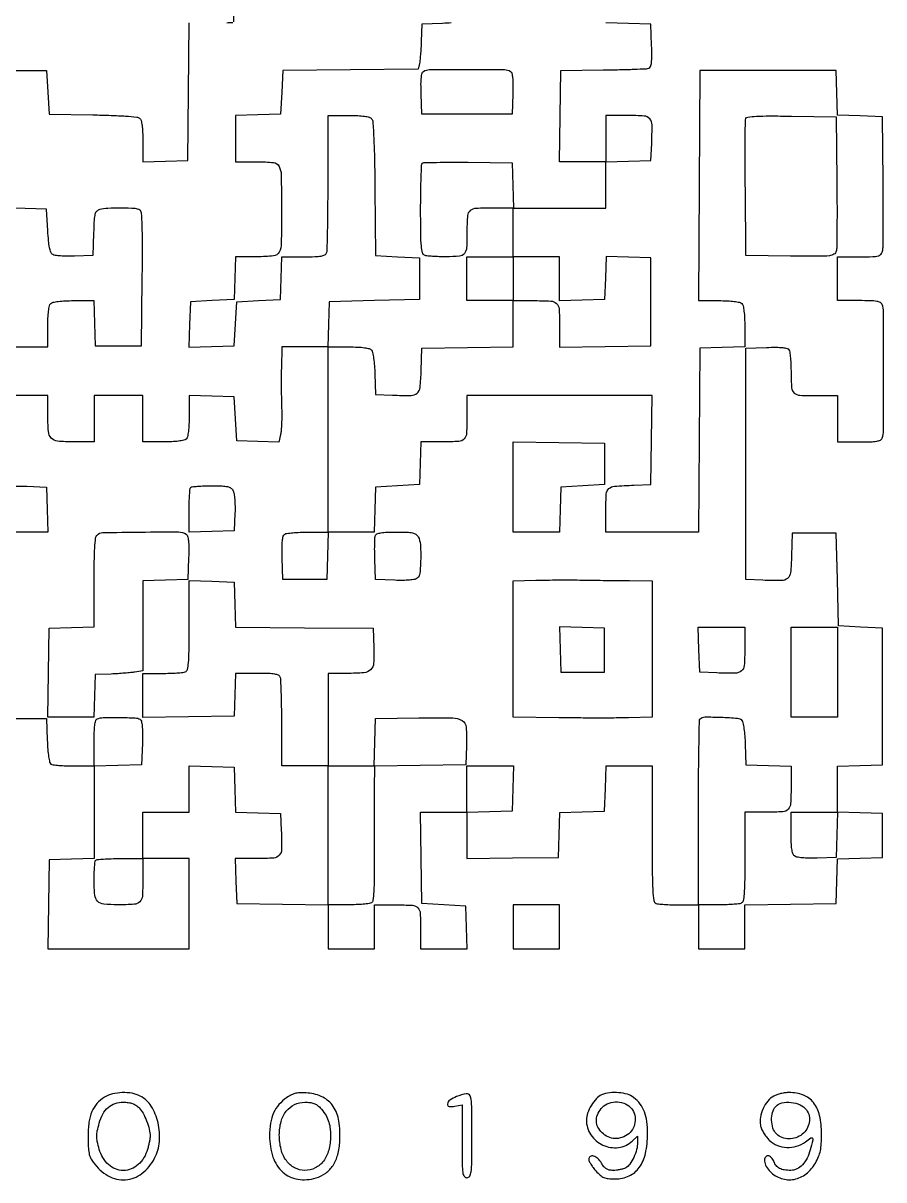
# Model space of a CAD drawing. Extents: x 156 to 936, y 95 to 969.
# Drawn here: x 582.9 to 936.1, y 95.1 to 569.9 of the extents above; entities that cross this region are included whole.
import ezdxf

# ---------------------------------------------------------------- set-up
doc = ezdxf.new("R2010")
doc.units = 0

msp = doc.modelspace()

# ---------------------------------------------------------------- linework, layer by layer
for points in [[(669.275457, 570.477602, 0.000161), (669.492526, 575.860938, 0.00153)], [(574.5, 550.5), (592.5, 550.5), (593, 541.5), (593.5, 532.5), (611.426204, 532.226208, -0.004527), (619.018538, 532.041483, -0.009449), (624.9248, 531.732439, -0.006421), (629.490107, 531.347971, -0.150078), (630.676204, 530.853763, -0.154111), (631.279807, 529.916721, -0.032057), (631.678033, 527.975643, -0.024846), (631.925039, 525.194287, -0.009724), (632, 521.340029), (632, 512.924948), (641.25, 513.212474), (650.5, 513.5), (650.765573, 541.75), (651.031147, 570)], [(758.539342, 569.994333, -0.010674), (754.968156, 569.793967), (746.5, 569.5), (746.245668, 562.5, -0.005534), (746.110813, 559.656214, -0.006053), (745.916011, 556.899951, -0.005693), (745.694091, 554.547326, -0.029836), (745.480579, 553.265792), (744.969823, 551.031584), (717.234912, 550.765792), (689.5, 550.5), (689, 541.5), (688.5, 532.5), (679.25, 532.212474), (670, 531.924948), (670, 522.462474), (670, 513), (678.891592, 513, -0.025682), (685.641098, 512.653093, -0.25379), (687.907091, 511.103541, -0.114893), (688.771522, 507.648141, -0.003874), (688.893285, 493.5, -0.003953), (688.793875, 479.394613, -0.114847), (687.928718, 475.914275, -0.253661), (685.653818, 474.352531, -0.026199), (678.930525, 474), (670.077866, 474), (669.788933, 465.25), (669.5, 456.5), (660.5, 456), (651.5, 455.5), (651.211971, 446.211971), (650.923942, 436.923942), (660.211971, 437.211971), (669.5, 437.5), (670, 446.5), (670.5, 455.5), (679.5, 456), (688.5, 456.5), (688.788933, 465.25), (689.077866, 474), (697.931944, 474, 0.006774), (702.587627, 474.06308, 0.034654), (705.160359, 474.311801, 0.07006), (706.6553, 474.783343, 0.192048), (707.393011, 475.581787, 0.085473), (707.638057, 476.816774, 0.001104), (707.821697, 484.753025, 0.003165), (707.956091, 493.959151, 0.002067), (708, 504.581787), (708, 532), (716.377555, 532, -0.009745), (720.226958, 531.92497, -0.025165), (722.994009, 531.677222, -0.032817), (724.920346, 531.276243, -0.152986), (725.861179, 530.667269, -0.158542), (726.390468, 529.335365, -0.004022), (726.756259, 522.780314, -0.006881), (727.051953, 514.071198, -0.002616), (727.233624, 501.917269), (727.5, 474.5), (736.5, 474), (745.5, 473.5), (745.5, 465), (745.5, 456.5), (727, 456), (708.5, 455.5), (708.212474, 446.25), (707.924948, 437), (698.462474, 437), (689, 437), (688.838091, 428.25, 0.003771), (688.795283, 424.344205, 0.002445), (688.801941, 419.82698, 0.002458), (688.851714, 415.415346, 0.004662), (688.942392, 411.863125, -0.00933), (688.993461, 408.708247, -0.009245), (688.927121, 405.544041, -0.00914), (688.767342, 402.779539, -0.035062), (688.516576, 401.075472), (687.824549, 397.924693), (679.162275, 398.212347), (670.5, 398.5), (670, 407.5), (669.5, 416.5), (660.25, 416.787526), (651, 417.075052), (651, 408.737526, -0.01101), (650.921884, 405.190499, -0.020283), (650.678036, 402.315021, -0.021051), (650.311042, 400.141321, -0.145015), (649.8, 399.2, -0.144849), (648.860329, 398.689458, -0.021091), (646.693122, 398.322289, -0.020332), (643.828493, 398.07823, -0.011084), (640.3, 398), (632, 398), (632, 407.5), (632, 417), (622, 417), (612, 417), (612, 407.5), (612, 398), (603.535184, 398, -0.022302), (597.035872, 398.290042, -0.186391), (594.4438, 399.567014, -0.169875), (593.254185, 402.319431, -0.017857), (593, 409.434259), (593, 417), (584, 417), (575, 417)], [(575.5, 284.5), (584, 284.5), (592.5, 284.5), (592.792098, 275.532999, 0.009786), (592.991711, 271.707636, 0.020298), (593.326695, 268.737125, 0.020215), (593.75425, 266.552989, 0.195149), (594.292098, 265.798312, 0.112618), (595.144238, 265.495093, 0.008743), (597.568616, 265.251635, 0.011595), (600.501991, 265.077158, 0.008591), (603.75, 265.015313), (612, 265), (612, 246.037526), (612, 227.075052), (602.75, 226.787526), (593.5, 226.5), (593.227441, 208.25), (592.954883, 190), (621.977441, 190), (651, 190), (651, 208.5), (651, 227), (641.5, 227), (632, 227), (632, 236.5), (632, 246), (641.5, 246), (651, 246), (651, 255.537526), (651, 265.075052), (660.25, 264.787526), (669.5, 264.5), (669.787036, 255.287036), (670.074071, 246.074071), (679.287036, 245.787036), (688.5, 245.5), (688.800912, 238.520917, -0.012342), (688.941627, 230.877164, -0.177188), (688.006711, 228.370644, -0.201759), (685.724982, 227.226268, -0.016678), (678.943422, 227), (669.924948, 227), (670.212474, 217.75), (670.5, 208.5), (689.25, 208.227935), (708, 207.955869), (708, 198.977935), (708, 190), (717.5, 190), (727, 190), (727, 199), (727, 208), (735.893011, 208, -0.014293), (742.629342, 207.807402, -0.190034), (744.840438, 206.785965, -0.179949), (745.821795, 204.50542, -0.01257), (746, 197.418213), (746, 190), (755.538933, 190), (765.077866, 190), (764.788933, 198.75), (764.5, 207.5), (755.5, 208), (746.5, 208.5), (746.227935, 227.25), (745.955869, 246), (755.477935, 246), (765, 246), (765, 236.477935), (765, 226.955869), (783.75, 227.227935), (802.5, 227.5), (802.787036, 236.712964), (803.074071, 245.925929), (812.287036, 246.212964), (821.5, 246.5), (821.787526, 255.75), (822.075052, 265), (831.537526, 265), (841, 265), (841, 237.106989, 0.001482), (841.047441, 221.102837, 0.01238), (841.269618, 213.864913, 0.020733), (841.66906, 209.7558, 0.273), (842.581787, 208.606989, 0.06844), (843.599719, 208.368926, 0.007317), (846.0249, 208.178303, 0.008902), (848.933927, 208.044385, 0.00705), (852.081787, 208), (860, 208), (860, 199), (860, 190), (869.5, 190), (879, 190), (879, 198.977935), (879, 207.955869), (897.75, 208.227935), (916.5, 208.5), (916.787036, 217.712964), (917.074071, 226.925929), (926.287036, 227.212964), (935.5, 227.5), (935.5, 236.5), (935.5, 245.5), (926.25, 245.787526), (917, 246.075052), (917, 255.5), (917, 264.924948), (926.25, 265.212474), (935.5, 265.5), (935.5, 293.5), (935.5, 321.5), (926.5, 322), (917.5, 322.5), (917, 341.5), (916.5, 360.5), (907.5, 360.5), (898.5, 360.5), (898.212602, 351.259666, -0.015844), (897.776454, 344.321238, -0.194277), (896.578192, 342.009645, -0.177046), (894.057347, 341.065605, -0.012739), (886.479083, 341.199088), (879.5, 341.5), (879.5, 389), (879.5, 436.5), (887.914347, 436.793098, -0.008519), (891.914541, 436.864234, -0.027159), (894.5815, 436.721251, -0.039341), (896.340297, 436.389362, -0.187221), (897.149034, 435.793098, -0.10999), (897.472364, 434.896861, -0.009701), (897.732898, 432.487838, -0.012325), (897.918951, 429.570103, -0.009288), (897.984687, 426.356989, 0.01753), (898.212312, 420.197169, 0.202261), (899.287248, 418.08692, 0.165682), (901.655429, 417.162535, 0.010942), (909.081787, 417), (917, 417), (917, 407.5), (917, 398), (925.893011, 398, 0.00673), (930.571713, 398.062976, 0.034532), (933.154102, 398.311531, 0.06988), (934.653872, 398.782907, 0.192406), (935.393011, 399.581787, 0.091131), (935.951795, 402.573538, 0.000722), (935.987056, 427, 0.000722), (935.951795, 451.426462, 0.091131), (935.393011, 454.418213, 0.192406), (934.653872, 455.217093, 0.06988), (933.154102, 455.688469, 0.034532), (930.571713, 455.937024, 0.00673), (925.893011, 456), (917, 456), (917, 465), (917, 474), (925.980948, 474, 0.004718), (931.547349, 474.05252, 0.05329), (933.733065, 474.327943, 0.154152), (934.853609, 474.996168, 0.122466), (935.511889, 476.25, 0.056278), (935.724366, 477.910045, 0.001377), (935.817795, 485.623438, 0.002973), (935.848704, 494.682513, 0.002017), (935.780941, 505), (935.5, 531.5), (926.287036, 531.787036), (917.074071, 532.074071), (916.787036, 541.287036), (916.5, 550.5), (888.5, 550.5), (860.5, 550.5), (860.240208, 503.25), (859.980417, 456), (868.290208, 456, -0.011065), (871.823537, 455.9218, -0.020319), (874.690997, 455.677796, -0.021081), (876.859898, 455.310673, -0.144893), (877.8, 454.8, -0.144682), (878.310039, 453.861987, -0.021131), (878.677383, 451.701269, -0.02038), (878.921656, 448.847487, -0.011159), (879, 445.337526), (879, 437.075052), (869.75, 436.787526), (860.5, 436.5), (860.237975, 398.75), (859.97595, 361), (840.987975, 361), (822, 361), (822, 369.980948, -0.014075), (822.189349, 376.706186, -0.199016), (823.214245, 378.832254, -0.165509), (825.52461, 379.810854, -0.009074), (833.5, 380.245668), (840.5, 380.5), (840.772559, 398.75), (841.045117, 417), (803.022559, 417), (765, 417), (765, 409.081787, -0.011383), (764.829699, 401.602433, -0.17474), (763.860357, 399.254392, -0.19588), (761.658416, 398.200408, -0.014894), (754.931944, 398), (746.077866, 398), (745.788933, 389.25), (745.5, 380.5), (736.5, 380), (727.5, 379.5), (727.212474, 370.25), (726.924948, 361), (717.462474, 361), (708, 361), (708, 399), (708, 437), (716.377555, 437, -0.009913), (720.171204, 436.92478, -0.024242), (722.952749, 436.679019, -0.030268), (724.913227, 436.287489, -0.156365), (725.833879, 435.700164, -0.126595), (726.271826, 434.772011, -0.012295), (726.682026, 432.299919, -0.014976), (727.015093, 429.281363, -0.011302), (727.206324, 425.950164), (727.5, 417.5), (734.479083, 417.199088, 0.012739), (742.057347, 417.065605, 0.177046), (744.578192, 418.009645, 0.194277), (745.776454, 420.321238, 0.015844), (746.212602, 427.259666), (746.5, 436.5), (765.25, 436.772065), (784, 437.044131), (784, 446.522065), (784, 456), (791.918213, 456, -0.011425), (799.401386, 455.828991, -0.175472), (801.748181, 454.855803, -0.195302), (802.800795, 452.645984, -0.014698), (803, 445.870946), (803, 436.955869), (821.75, 437.227935), (840.5, 437.5), (840.5, 455.5), (840.5, 473.5), (831.289473, 473.787003), (822.078945, 474.074007), (821.789473, 465.287003), (821.5, 456.5), (812.25, 456.212474), (803, 455.924948), (803, 464.962474), (803, 474), (793.5, 474), (784, 474), (784, 484), (784, 494), (803, 494), (822, 494), (822, 503.462474), (822, 512.924948), (831.25, 513.212474), (840.5, 513.5), (840.800912, 520.479083, 0.012322), (840.941866, 528.11956, 0.176722), (840.009281, 530.627338, 0.202101), (837.732324, 531.772817, 0.01682), (830.980948, 532), (822, 532), (822, 522.5), (822, 513), (812.477935, 513), (802.955869, 513), (803.227935, 531.75), (803.5, 550.5), (820.880507, 550.693091, 0.002814), (827.64266, 550.806276, 0.004166), (833.569285, 550.98825, 0.001926), (838.609098, 551.204484, 0.08009), (839.669678, 551.426738, 0.217455), (840.353173, 552.123, 0.05711), (840.724443, 553.681894, 0.031204), (840.873801, 556.284596, 0.006978), (840.789171, 560.733647), (840.5, 569.5), (831.25, 569.787526), (822, 570.075052)], [(666.412861, 570.073437, 0.000892), (668.993563, 570.14823, 0.224489)], [(575, 437), (584, 437), (593, 437), (593, 445.3, -0.011084), (593.07823, 448.828493, -0.020332), (593.322289, 451.693122, -0.021091), (593.689458, 453.860329, -0.144849), (594.2, 454.8, -0.144682), (595.138013, 455.310039, -0.021131), (597.298731, 455.677383, -0.02038), (600.152513, 455.921656, -0.011159), (603.662474, 456), (611.924948, 456), (612.212474, 446.75), (612.5, 437.5), (622, 437.5), (631.5, 437.5), (631.765825, 464.931203, 0.001979), (631.845401, 478.813182, 0.009294), (631.711232, 486.79195, 0.00833), (631.437926, 492.036907, 0.238497), (630.765825, 493.16589, 0.129758), (628.854485, 493.772895, 0.009123), (623.194442, 493.949471, 0.012887), (617.576606, 493.877377, 0.055891), (614.286107, 493.379156, 0.128699), (613.057677, 492.679182, 0.137237), (612.366029, 491.482624, 0.050018), (612.01544, 489.184515, 0.005038), (611.786107, 483.642811), (611.5, 474.5), (604, 474.243525, -0.01249), (601.018335, 474.216077, -0.015758), (598.2625, 474.346486, -0.013883), (595.987323, 474.589859, -0.110029), (595, 474.954187, -0.161286), (594.270379, 475.859595, -0.039092), (593.731419, 477.731528, -0.027285), (593.312608, 480.547692, -0.009063), (593, 484.710662), (592.5, 493.5), (583.75, 493.788933), (575, 494.077866)]]:
    msp.add_lwpolyline(points, format="xyb")
for points in [[(782.828632, 550.105911, -0.194449), (783.402286, 549.32426, -0.036132), (783.721962, 547.534813, -0.026181), (783.862, 544.85435, -0.008667), (783.793098, 540.914347), (783.5, 532.5), (765, 532.5), (746.5, 532.5), (746.206902, 540.914347, -0.008591), (746.13695, 544.880121, -0.026613), (746.278092, 547.552862, -0.03753), (746.602609, 549.326174, -0.192631), (747.185559, 550.114682, -0.137356), (749.628076, 550.818547, -0.001953), (765.006603, 550.874836, -0.001955), (780.384373, 550.810937, -0.137229)], [(916.780941, 505, -0.001977), (916.84951, 494.685605, -0.002921), (916.821033, 485.636338, -0.001332), (916.731182, 477.925454, -0.056385), (916.522911, 476.293917, -0.201199), (915.584148, 475.024369, -0.108143), (913.704851, 474.398377, -0.027714), (909.747913, 474.197675, -0.00164), (897.74197, 474.293917), (879.5, 474.5), (879.233499, 501.985808, -0.001668), (879.165929, 512.611092, -0.002601), (879.185882, 521.764054, -0.000734), (879.256352, 529.725961, -0.089258), (879.445632, 530.718916, -0.280145), (880.270138, 531.356316, -0.014458), (883.766408, 531.646835, -0.013546), (889.150823, 531.791713, -0.003139), (898.212133, 531.733108), (916.5, 531.5)], [(783.787526, 503.25), (784.075052, 494), (776.119313, 494, 0.010646), (768.687438, 493.841747, 0.161183), (766.306484, 492.939568, 0.206061), (765.224628, 490.874375, 0.019031), (765, 484.974799, -0.010644), (764.845145, 477.70118, -0.155705), (763.972767, 475.322394, -0.209132), (761.974607, 474.235868, -0.021433), (756.474799, 474, -0.007618), (753.55946, 474.044422, -0.009419), (750.846597, 474.178303, -0.008009), (748.581709, 474.369384, -0.066654), (747.581787, 474.606989, -0.248425), (746.712415, 475.603434, -0.03667), (746.280022, 478.333113, -0.018449), (746.051171, 483.20933, -0.002501), (746, 493.440322, -0.003532), (746.049706, 500.47646, -0.005564), (746.202246, 506.514924, -0.001739), (746.40991, 511.721774, -0.187673), (746.688496, 512.355163, -0.19128), (747.321579, 512.628369, -0.001798), (752.480314, 512.761564, -0.0057), (758.465536, 512.826322, -0.003617), (765.438496, 512.77183), (783.5, 512.5)], [(592.787526, 370.25), (593.075052, 361), (584.037526, 361), (575, 361), (575, 369.833333, -0.007429), (575.05105, 373.269125, -0.010988), (575.206746, 376.278621, -0.006414), (575.423524, 378.778731, -0.173222), (575.703816, 379.370483, -0.17855), (576.286747, 379.639255, -0.007766), (578.564452, 379.783202, -0.012381), (581.319749, 379.846095, -0.008434), (584.453816, 379.787149), (592.5, 379.5)], [(669.008312, 377.984468, -0.085886), (669.410016, 376.772475, -0.016005), (669.683915, 374.435874, -0.016723), (669.826685, 371.651967, -0.014587), (669.793496, 368.734468), (669.5, 361.5), (660.25, 361.212474), (651, 360.924948), (651, 369.795808, -0.007009), (651.048332, 373.243385, -0.010438), (651.195833, 376.256685, -0.00583), (651.400781, 378.767459, -0.174822), (651.666667, 379.333333, -0.171164), (652.220445, 379.598354, -0.007179), (654.428206, 379.804167, -0.011682), (657.095155, 379.951616, -0.007967), (660.131483, 380, -0.007548), (664.548122, 379.933322, -0.048307), (666.765464, 379.650803, -0.102816), (668.085435, 379.048339, -0.112042)], [(649.791346, 360.150117, -0.190691), (650.391596, 359.324421, -0.03736), (650.721257, 357.481964, -0.025891), (650.863419, 354.674656, -0.007874), (650.791346, 350.41543), (650.5, 341.5), (641.25, 341.212474), (632, 340.924948), (632, 322.507787), (632, 304.090626), (628.75, 303.541226, -0.016338), (627.067278, 303.313028, -0.005182), (624.545313, 303.080976, -0.005167), (621.726918, 302.880374, -0.005727), (619, 302.745913), (612.5, 302.5), (612.211067, 293.75), (611.922134, 285), (602.487656, 285), (593.053177, 285), (593.276588, 303.25), (593.5, 321.5), (602.75, 321.787526), (612, 322.075052), (612, 340.337526, -0.003736), (612.063622, 348.851246, -0.011659), (612.282854, 354.578172, -0.010953), (612.617748, 358.580332, -0.171659), (613.2, 359.8, -0.193756), (615.490363, 360.775456, -0.002573), (631.214732, 361.006839, -0.003237), (646.696336, 361.054739, -0.141423)], [(707.786212, 351.25), (707.5, 341.5), (698.5, 341.5), (689.5, 341.5), (689.208654, 350.41543, -0.007874), (689.136581, 354.674656, -0.025891), (689.278743, 357.481964, -0.03736), (689.608404, 359.324421, -0.190691), (690.208654, 360.150117, -0.110584), (691.107382, 360.473169, -0.00947), (693.554742, 360.733216, -0.01215), (696.518349, 360.919042, -0.009119), (699.786212, 360.984687), (708.072424, 361)], [(744.964816, 359.065741, -0.106729), (745.87883, 355.872074, -0.021971), (746.009357, 349.981917, -0.017974), (745.670347, 344.115342, -0.198655), (744.594796, 342.078674, -0.126804), (743.568167, 341.594776, -0.023545), (741.485252, 341.298867, -0.021342), (738.735348, 341.157498, -0.01153), (735.344796, 341.206229), (727.5, 341.5), (727.206869, 349.916411, -0.006125), (727.131923, 353.23728, -0.008183), (727.150171, 356.252242, -0.006003), (727.236697, 358.764851, -0.080166), (727.425484, 359.666411, -0.220823), (728.073166, 360.294093, -0.044921), (729.664091, 360.692306, -0.02981), (732.149804, 360.931365, -0.009069), (735.933431, 361, -0.0074), (740.407308, 360.933784, -0.045377), (742.695822, 360.657161, -0.096493), (744.053158, 360.077882, -0.121501)], [(669.787321, 331.26551), (670.074641, 322.03102), (698.287321, 321.76551), (726.5, 321.5), (726.796198, 313.520365, -0.024754), (726.7176, 307.179672, -0.188489), (725.484212, 304.521953, -0.172538), (722.711576, 303.277182, -0.02007), (715.80887, 303), (708, 303), (708, 284), (708, 265), (717.463788, 265), (726.927576, 265), (727.213788, 274.75), (727.5, 284.5), (745.225902, 284.729286, -0.005846), (759.151981, 284.746585, -0.130891), (763.003216, 283.677606, -0.24823), (764.680641, 280.960704, -0.026054), (764.79184, 273.237562), (764.5, 265.5), (745.75, 265.227935), (727, 264.955869), (726.950716, 255.727935, 0.001091), (726.935641, 250.954727, 0.000341), (726.933531, 243.79561, 0.000341), (726.942071, 235.800108, 0.000376), (726.961421, 228.065633, -0.003283), (726.931499, 219.030762, -0.013117), (726.731683, 213.49972, -0.013957), (726.401274, 209.848893, -0.225457), (725.760704, 208.830945, -0.111237), (724.879504, 208.515195, -0.009239), (722.446894, 208.261221, -0.011974), (719.50179, 208.079564, -0.00895), (716.25, 208.015313), (708, 208), (708, 236.5), (708, 265), (698.5, 265), (689, 265), (689, 282.418213, 0.003244), (688.955951, 289.207024, 0.00474), (688.821697, 295.184475, 0.002396), (688.635772, 300.244542, 0.081401), (688.393011, 301.418213, 0.192048), (687.6553, 302.216657, 0.07006), (686.160359, 302.688199, 0.034654), (683.587627, 302.93692, 0.006774), (678.931944, 303), (670.077866, 303), (669.788933, 294.25), (669.5, 285.5), (650.75, 285.227935), (632, 284.955869), (632, 293.977935), (632, 303), (639.918213, 303, 0.00705), (643.066073, 303.044385, 0.008902), (645.9751, 303.178303, 0.007317), (648.400281, 303.368926, 0.06844), (649.418213, 303.606989, 0.249177), (650.288709, 304.60758, 0.036185), (650.72031, 307.365513, 0.018261), (650.948949, 312.291687, 0.002466), (651, 322.644515), (651, 341.075052), (660.25, 340.787526), (669.5, 340.5)], [(831.75, 341.063793), (841, 341), (841, 313.036212), (841, 285.072424), (831.25, 284.786212, -0.005573), (826.247186, 284.695144, -0.001813), (818.85625, 284.669796, -0.001807), (810.643566, 284.70109, -0.002035), (802.75, 284.791817), (784, 285.083634), (784, 313.004291), (784, 340.924948), (793.25, 341.212474, -0.004156), (797.51219, 341.309506, -0.002297), (802.720312, 341.360841, -0.002289), (807.999661, 341.364454, -0.003681), (812.5, 341.313793, 0.000868), (817.000323, 341.237811, 0.00054), (822.279688, 341.163546, 0.000542), (827.487862, 341.101549, 0.000981)], [(879, 313.019052, -0.01682), (878.772817, 306.267676, -0.202101), (877.627338, 303.990719, -0.176722), (875.11956, 303.058134, -0.012322), (867.479083, 303.199088), (860.5, 303.5), (860.212474, 312.75), (859.924948, 322), (869.462474, 322), (879, 322)], [(630.791346, 284.150117, -0.190691), (631.391596, 283.324421, -0.03736), (631.721257, 281.481964, -0.025891), (631.863419, 278.674656, -0.007874), (631.791346, 274.41543), (631.5, 265.5), (621.75, 265.213788), (612, 264.927576), (612, 274.380455, -0.007624), (612.066817, 278.762298, -0.023601), (612.296398, 281.71148, -0.030378), (612.663087, 283.664224, -0.239665), (613.25, 284.337719, -0.090814), (615.763488, 284.853502, -0.00799), (622.282971, 284.88796, -0.006371), (628.913621, 284.732534, -0.133069)], [(877.833879, 283.700164, -0.126595), (878.271826, 282.772011, -0.012295), (878.682026, 280.299919, -0.014976), (879.015093, 277.281363, -0.011302), (879.206324, 273.950164), (879.5, 265.5), (888.75, 265.212474), (898, 264.924948), (898, 257.044262, -0.011491), (897.828717, 249.592092, -0.175559), (896.856224, 247.249844, -0.19511), (894.649006, 246.199102, -0.014732), (887.893011, 246), (879, 246), (879, 227.606989, -0.002472), (878.948927, 217.276552, -0.018295), (878.72025, 212.359559, -0.036273), (878.288503, 209.606822, -0.24904), (877.418213, 208.606989, -0.06844), (876.400281, 208.368926, -0.007317), (873.9751, 208.178303, -0.008902), (871.066073, 208.044385, -0.00705), (867.918213, 208), (860, 208), (860, 245.833333, -0.00165), (860.048012, 260.386122, -0.002679), (860.195833, 272.748958, -0.000409), (860.394288, 283.692981, -0.193992), (860.666667, 284.333333, -0.197921), (862.554382, 285.119473, -0.010171), (869.304051, 285.007922, -0.010041), (876.04997, 284.623341, -0.202981)], [(916.787526, 236.75), (916.5, 227.5), (908.655204, 227.206229, -0.01153), (905.264652, 227.157498, -0.021342), (902.514748, 227.298867, -0.023545), (900.431833, 227.594776, -0.126804), (899.405204, 228.078674, -0.145524), (898.748928, 229.060853, -0.03848), (898.326735, 230.921657, -0.027148), (898.0746, 233.657348, -0.009406), (898, 237.622445), (898, 246), (907.537526, 246), (917.075052, 246)], [(632, 218.116631, -0.015355), (631.797189, 211.51396, -0.185692), (630.76074, 209.245755, -0.180693), (628.458432, 208.224639, -0.014395), (621.684259, 208.013655, -0.02505), (615.941019, 208.28805, -0.175855), (613.453833, 209.477189, -0.172075), (612.279106, 211.999549, -0.023765), (612, 217.868517, -0.007967), (612.048384, 220.904845, -0.011682), (612.195833, 223.571794, -0.007179), (612.401646, 225.779555, -0.171164), (612.666667, 226.333333, -0.176136), (613.23702, 226.599551, -0.00536), (615.879167, 226.804167, -0.009979), (619.041783, 226.951687, -0.006664), (622.666667, 227), (632, 227)], [(616.298549, 129.040484, 0.072498), (613.140399, 126.421773, 0.084662), (611.057336, 123.134723, 0.068092), (609.896727, 118.770992, 0.030357), (609.519851, 112.82333, 0.011024), (609.599664, 108.722858, 0.038351), (609.911873, 106.093229, 0.056526), (610.536621, 104.127819, 0.054299), (611.591948, 102.32333, 0.102824), (617.790677, 96.796204, 0.148562), (624.894599, 95.145659, 0.150997), (631.632144, 97.731071, 0.107257), (636.822966, 104.008071, 0.098804), (638.790978, 110.844348, 0.077515), (638.239527, 118.555703, 0.081694), (635.454265, 125.348264, 0.136178), (630.953117, 129.524244, 0.076345), (627.597039, 130.654529, 0.051411), (623.556401, 130.936747, 0.051477), (619.550408, 130.389113, 0.07736)], [(691, 128.819139, 0.06537), (687.839171, 126.026577, 0.074271), (685.665153, 122.622475, 0.066033), (684.41332, 118.399904, 0.039042), (684.001554, 113.151129, 0.079496), (685.383818, 104.498607, 0.130333), (689.4026, 98.314536, 0.146693), (695.565894, 95.382757, 0.111406), (703.070182, 95.902881, 0.084645), (707.074086, 97.886532, 0.092603), (710.050518, 101.035453, 0.080784), (711.963354, 105.420308, 0.04846), (712.832889, 111.048336, 0.052849), (712.42807, 119.277275, 0.108052), (710.10227, 125.273294, 0.130422), (705.847819, 129.051079, 0.096964), (699.772127, 130.754965, 0.020426), (696.890322, 130.868131, 0.053952), (694.840848, 130.643024, 0.061195), (693.039681, 130.007026, 0.032859)], [(760.75, 129.267125, 0.048904), (757.98095, 127.800591, 0.201885), (756.952498, 126.256542, 0.427011), (757.640291, 125.288972, 0.08598), (760, 125.35), (763, 125.95), (763, 110.975, 0.002226), (763.042092, 101.522498, 0.030976), (763.283389, 98.121875, 0.119775), (763.882503, 96.582632, 0.245034), (765, 96, 0.267644), (766.131287, 96.652291, 0.103099), (766.721429, 98.4375, 0.026629), (766.959338, 102.362042, 0.001825), (767, 113.5, 0.002775), (766.927747, 126.518326, 0.09183), (766.325901, 129.577615, 0.361326), (764.716261, 130.456849, 0.048993)], [(820.25632, 129.971176, 0.1114), (818.11971, 128.496388, 0.04952), (816.048126, 125.747477, 0.049054), (814.512136, 122.558084, 0.087585), (814.003738, 119.70034, 0.148776), (815.849609, 113.604936, 0.138527), (820.821095, 109.365771, 0.141214), (827.197713, 108.400852, 0.156159), (832.824796, 111.0514), (835, 113.07791), (835, 110.506837, -0.065463), (834.612557, 107.560254, -0.043499), (833.447266, 104.352206, -0.044249), (831.849054, 101.58534, -0.117322), (830.1504, 100.080491, -0.048148), (829.155703, 99.665586, -0.022857), (827.810316, 99.317394, -0.02241), (826.358705, 99.079066, -0.029488), (825.019231, 99, -0.047833), (823.408026, 99.154491, -0.091503), (822.20218, 99.627313, -0.08606), (821.197768, 100.522349, -0.03849), (820.20349, 101.993677, 0.075243), (818.720409, 103.875149, 0.117658), (816.938222, 104.89276, 0.226969), (815.605561, 104.675235, 0.245412), (815, 103.515777, 0.114278), (815.179828, 102.739249, 0.023939), (815.857154, 101.508222, 0.02394), (816.80095, 100.124956, 0.020652), (817.917971, 98.765777, 0.029335), (819.706412, 96.986136, 0.083481), (821.192633, 96.059097, 0.076229), (822.977829, 95.624187, 0.021704), (825.837407, 95.5, 0.107661), (831.520739, 96.738096, 0.130521), (835.719289, 100.193201, 0.104066), (838.267452, 105.97252, 0.051226), (839.117454, 113.997808, 0.030907), (838.816706, 119.121205, 0.061709), (837.838687, 123.054815, 0.072696), (836.069455, 126.202319, 0.061842), (833.385121, 128.911704, 0.09471), (830.810078, 130.244649, 0.052117), (827.310705, 130.898302, 0.050367), (823.571485, 130.823042, 0.065466)], [(890.881475, 129.496912, 0.098768), (888.467912, 127.485806, 0.062457), (886.532277, 124.360067, 0.061968), (885.41406, 120.819668, 0.092159), (885.419401, 117.577939, 0.058116), (885.869448, 116.130994, 0.029715), (886.743919, 114.439168, 0.029065), (887.864747, 112.78167, 0.038548), (889.078115, 111.425161, 0.092126), (892.36232, 109.272287, 0.088494), (896.247805, 108.403476, 0.086686), (900.262769, 108.926268, 0.083749), (903.91622, 110.779937, -0.013727), (906.174138, 112.355308, -0.425416), (906.77572, 112.219069, -0.199812), (906.905826, 111.353586, -0.005222), (905.898572, 107.5, -0.0498), (904.560178, 104.003983, -0.072479), (902.672422, 101.302117, -0.086784), (900.395236, 99.595604, -0.118039), (897.907473, 99, -0.036805), (895.21622, 99.198374, -0.083782), (893.284033, 99.826539, -0.103234), (891.914846, 100.950238, -0.078787), (890.948147, 102.636385, 0.052399), (890.491183, 103.540402, 0.05635), (889.865583, 104.305688, 0.063347), (889.174341, 104.827243, 0.130702), (888.524751, 105, 0.268684), (887.379851, 104.336898, 0.165667), (887.07347, 102.765066, 0.09659), (887.817773, 100.580882, 0.066194), (889.413878, 98.495213, 0.117734), (894.001514, 95.676134, 0.126456), (899.241719, 95.334808, 0.120044), (904.203178, 97.58313, 0.099493), (907.984599, 102, 0.029533), (909.269239, 104.654928, 0.04628), (910.016153, 107.077061, 0.038064), (910.388783, 109.915468, 0.013612), (910.5, 114, 0.053135), (909.694425, 121.559043, 0.113631), (907.215474, 126.843401, 0.1365), (903.033424, 129.921827, 0.093783), (897.202947, 130.959962, 0.031565), (895.593634, 130.840784, 0.022606), (893.818549, 130.513676, 0.022943), (892.149678, 130.045841, 0.04468)], [(630.463184, 124.627725, -0.071664), (632.066024, 122.485319, -0.032026), (633.553885, 119.285158, -0.032033), (634.639065, 115.86366, -0.060846), (634.988846, 113, -0.040312), (634.922639, 112.18014, -0.009094), (634.672974, 110.803016, -0.009367), (634.325173, 109.219966, -0.00896), (633.913537, 107.627288, -0.138911), (630.098481, 101.361208, -0.189171), (624, 98.96827, -0.189171), (617.901519, 101.361208, -0.138911), (614.086463, 107.627288, -0.016035), (613.307694, 110.826608, -0.051755), (613.08232, 113.000815, -0.051724), (613.308189, 115.175662, -0.016001), (614.087847, 118.377725, -0.056939), (615.604313, 122.124398, -0.089369), (617.77389, 124.825974, -0.097959), (620.58922, 126.440247, -0.081511), (624, 127, -0.03249), (626.042272, 126.867152, -0.055523), (627.699737, 126.460055, -0.060584), (629.125805, 125.730633, -0.047931)], [(704.700723, 124.75, -0.036083), (706.801225, 122.080253, -0.060896), (708.096669, 119.547896, -0.058075), (708.780613, 116.693646, -0.029801), (709, 113.016082, -0.063734), (708.271134, 107.321234, -0.097396), (706.117181, 102.848174, -0.115059), (702.745673, 100.015672, -0.117949), (698.5, 99, -0.122881), (694.262816, 100.057304, -0.114517), (690.889158, 102.999041, -0.095196), (688.728858, 107.637974, -0.061579), (688, 113.533623, -0.065775), (688.726127, 119.029527, -0.100216), (690.866789, 123.323308, -0.116072), (694.233806, 126.031823, -0.112046), (698.5, 127, -0.030029), (700.561372, 126.876087, -0.057063), (702.175931, 126.491089, -0.065677), (703.507509, 125.79912, -0.055461)], [(832, 125, -0.111476), (833.598703, 122.468981, -0.100173), (834.037269, 119.393538, -0.100298), (833.245545, 116.392759, -0.112063), (831.365141, 114.07258, -0.07889), (828.612147, 112.536053, -0.096953), (825.711131, 112.072925, -0.099763), (822.91346, 112.739388, -0.088396), (820.454545, 114.454545, -0.076778), (818.75617, 116.773454, -0.110539), (818.107665, 119.224007, -0.10739), (818.558887, 121.769539, -0.069391), (820.07258, 124.365141, -0.121754), (822.534736, 126.283792, -0.091875), (825.881094, 127.089989, -0.091446), (829.308375, 126.644679, -0.119009)], [(904.279633, 123.837053, -0.210593), (905.4598, 118.667465, -0.178025), (902.538946, 113.82811, -0.170429), (897.061274, 111.904071, -0.198958), (892, 114, -0.119349), (890.574536, 116.336388, -0.070936), (890.024472, 119.567691, -0.071007), (890.399482, 122.820031, -0.120323), (891.697281, 125.217993, -0.155113), (894.276759, 126.720559, -0.082436), (898.004331, 126.926473, -0.079833), (901.723161, 125.902688, -0.126483)]]:
    msp.add_lwpolyline(points, format="xyb", close=True)
for points in [[(784, 465), (784, 456), (774.5, 456), (765, 456), (765, 465), (765, 474), (774.5, 474), (784, 474)], [(821.5, 389), (821.5, 380.5), (812.5, 380), (803.5, 379.5), (803.212474, 370.25), (802.924948, 361), (793.462474, 361), (784, 361), (784, 379.522065), (784, 398.044131), (802.75, 397.772065), (821.5, 397.5)], [(803.211971, 312.788029), (803.5, 303.5), (812.5, 303.5), (821.5, 303.5), (821.5, 312.5), (821.5, 321.5), (812.211971, 321.788029), (802.923942, 322.076058)], [(917, 303.5), (917, 285), (907.5, 285), (898, 285), (898, 303.5), (898, 322), (907.5, 322), (917, 322)], [(783.787526, 255.75), (783.5, 246.5), (774.25, 246.212474), (765, 245.924948), (765, 255.462474), (765, 265), (774.537526, 265), (784.075052, 265)], [(784, 199), (784, 190), (793.5, 190), (803, 190), (803, 199), (803, 208), (793.5, 208), (784, 208)]]:
    msp.add_lwpolyline(points, close=True)

doc.saveas('drawing.dxf')
